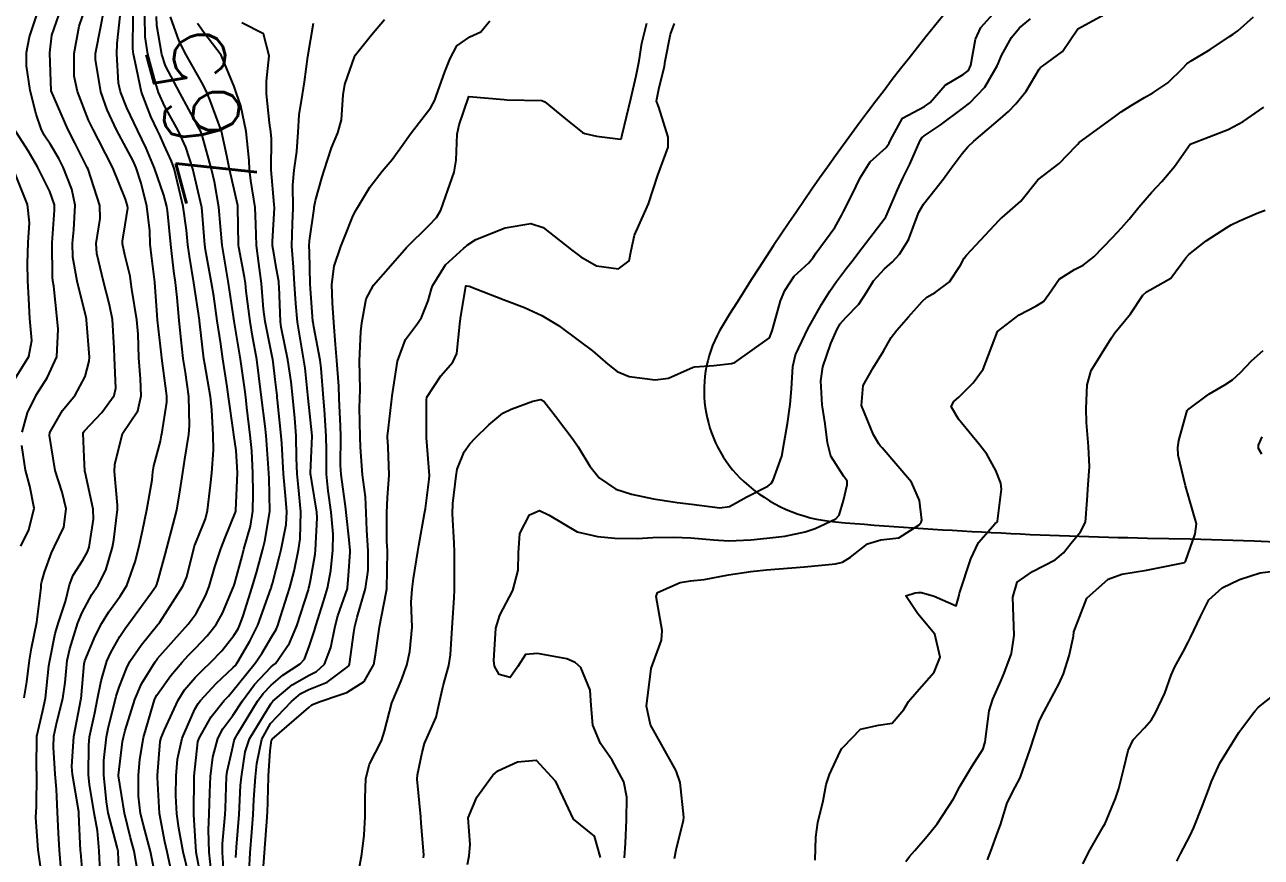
# Model space of a CAD drawing. Header units: metres. Extents: x 318500 to 325275, y 7408834 to 7428799.
# Drawn here: x 319965.3 to 320030.4, y 7411287 to 7411330.9 of the extents above; entities that cross this region are included whole.
import ezdxf
from ezdxf.enums import TextEntityAlignment as Align

# ---------------------------------------------------------------- set-up
doc = ezdxf.new("R2010")
doc.units = ezdxf.units.M
doc.header["$MEASUREMENT"] = 0
for name, color, linetype in [('Cotas', 45, 'Continuous'), ('Curvas de Nivel 1m', 11, 'Continuous'), ('Curvas de Nivel 5m', 15, 'Continuous'), ('Vias Secundárias', 230, 'Continuous')]:
    doc.layers.add(name, color=color, linetype=linetype)
doc.styles.add('Style-STANDARD', font='STANDARD.shx')

msp = doc.modelspace()

# ---------------------------------------------------------------- linework, layer by layer
at = {"layer": 'Curvas de Nivel 1m', "flags": 128}
for points, elevation in [([(319982.943, 7411286.374), (319983.081, 7411287.137), (319983.199, 7411288.134), (319983.26, 7411289.134), (319983.265, 7411290.094), (319983.292, 7411291.134), (319983.494, 7411291.889), (319984.122, 7411293.122), (319984.275, 7411293.62), (319984.66, 7411295.114), (319985.148, 7411296.267), (319985.453, 7411297.103), (319985.613, 7411297.819), (319985.73, 7411299.099), (319985.688, 7411300.424), (319985.726, 7411301.1), (319985.805, 7411301.672), (319986.033, 7411303.096), (319986.084, 7411303.416), (319986.385, 7411305.091), (319986.433, 7411305.364), (319986.636, 7411306.9), (319986.645, 7411307.088), (319986.48, 7411309.09), (319986.482, 7411311.09), (319986.511, 7411311.233), (319987.249, 7411312.357), (319987.873, 7411313.077), (319988.086, 7411313.525), (319988.246, 7411315.073), (319988.274, 7411315.364), (319988.561, 7411317.07), (319988.568, 7411317.092), (319988.59, 7411317.1), (319988.738, 7411317.068), (319990.58, 7411316.349), (319991.651, 7411315.947), (319992.568, 7411315.537), (319993.445, 7411315.001), (319994.552, 7411314.179), (319995.225, 7411313.658), (319996.038, 7411312.968), (319996.534, 7411312.576), (319997.166, 7411312.315), (319998.528, 7411312.139), (319999.225, 7411312.227), (320000.538, 7411312.797), (320000.623, 7411312.824), (320001.619, 7411312.894), (320002.541, 7411312.991), (320002.717, 7411313.052), (320004.555, 7411314.353), (320004.692, 7411314.716), (320004.723, 7411314.848), (320005.129, 7411316.297), (320005.355, 7411316.842), (320005.84, 7411317.599), (320006.612, 7411318.298), (320006.855, 7411318.588), (320007.015, 7411318.824), (320007.988, 7411320.164), (320008.343, 7411320.804), (320008.437, 7411321.01), (320008.649, 7411321.409), (320009.108, 7411322.349), (320009.315, 7411322.79), (320009.846, 7411323.619), (320010.694, 7411324.382), (320010.858, 7411324.608), (320010.917, 7411324.768), (320011.546, 7411325.928), (320012.718, 7411326.534), (320013.018, 7411326.746), (320013.798, 7411327.67), (320014.743, 7411328.229), (320015.02, 7411328.442), (320015.146, 7411328.714), (320015.394, 7411330.087), (320015.677, 7411330.707), (320016.793, 7411331.955)], 773), ([(319965.299, 7411295.375), (319965.446, 7411296.23), (319965.588, 7411297.371), (319965.693, 7411298.006), (319965.963, 7411299.366), (319966.196, 7411301.191), (319966.206, 7411301.362), (319966.23, 7411301.505), (319966.38, 7411301.996), (319966.737, 7411303.013), (319966.897, 7411303.353), (319967.384, 7411304.377), (319967.512, 7411305.344), (319967.306, 7411306.214), (319966.93, 7411307.353), (319966.632, 7411309.204), (319966.657, 7411309.357), (319967.329, 7411310.516), (319967.981, 7411311.338), (319968.52, 7411312.318), (319968.731, 7411313.125), (319968.742, 7411313.328), (319968.591, 7411315.299), (319968.586, 7411315.33), (319968.561, 7411315.428), (319968.09, 7411317.338), (319967.871, 7411318.609), (319967.841, 7411319.342), (319967.91, 7411320.051), (319967.993, 7411321.34), (319967.814, 7411322.181), (319967.349, 7411323.35), (319967.125, 7411323.804), (319966.682, 7411324.533), (319966.358, 7411325.036), (319966.191, 7411325.367), (319965.927, 7411326.147), (319965.614, 7411327.377), (319965.427, 7411328.693), (319965.428, 7411329.38), (319965.588, 7411330.207), (319965.976, 7411331.372)], 757), ([(319966.175, 7411286.378), (319966.041, 7411287.362), (319965.917, 7411289.074), (319965.93, 7411289.364), (319965.95, 7411289.628), (319965.966, 7411291.364), (319965.952, 7411291.657), (319965.977, 7411293.364), (319966.284, 7411294.715), (319966.432, 7411295.358), (319966.608, 7411297.063), (319966.647, 7411297.355), (319966.93, 7411298.763), (319967.108, 7411299.349), (319967.478, 7411300.46), (319967.696, 7411301.34), (319967.876, 7411301.84), (319968.39, 7411302.637), (319968.645, 7411303.078), (319968.723, 7411303.327), (319968.951, 7411304.795), (319968.942, 7411305.325), (319968.51, 7411307.269), (319968.497, 7411307.33), (319968.461, 7411308.062), (319968.407, 7411309.331), (319968.426, 7411309.386), (319968.482, 7411309.445), (319969.392, 7411310.425), (319970.038, 7411311.315), (319970.134, 7411311.694), (319970.066, 7411313.315), (319970.044, 7411313.809), (319969.947, 7411315.316), (319969.803, 7411316.087), (319969.478, 7411317.321), (319969.133, 7411318.796), (319969.097, 7411319.325), (319969.309, 7411320.644), (319969.292, 7411321.323), (319968.669, 7411323.234), (319968.627, 7411323.331), (319967.967, 7411324.625), (319967.604, 7411325.346), (319966.72, 7411327.36), (319966.648, 7411329.362), (319966.759, 7411330.3), (319967.136, 7411331.355)], 758), ([(319967.253, 7411286.265), (319967.158, 7411287.345), (319967.107, 7411288.254), (319967.063, 7411289.347), (319967.009, 7411290.567), (319966.943, 7411291.349), (319966.84, 7411292.773), (319966.869, 7411293.351), (319967.027, 7411294.098), (319967.334, 7411295.344), (319967.455, 7411296.19), (319967.573, 7411297.341), (319967.7, 7411297.969), (319968.132, 7411299.333), (319968.356, 7411299.885), (319968.865, 7411300.825), (319969.192, 7411301.322), (319969.599, 7411302.1), (319969.948, 7411303.315), (319970.018, 7411303.702), (319970.213, 7411305.312), (319970.217, 7411305.527), (319970.064, 7411307.314), (319970.084, 7411307.685), (319970.48, 7411309.31), (319971.286, 7411310.51), (319971.466, 7411311.296), (319971.421, 7411312.198), (319971.347, 7411313.298), (319971.305, 7411314.542), (319971.228, 7411315.3), (319970.974, 7411316.915), (319970.928, 7411317.305), (319970.881, 7411317.594), (319970.604, 7411318.729), (319970.476, 7411319.311), (319970.479, 7411319.445), (319970.625, 7411320.307), (319970.76, 7411321.187), (319970.747, 7411321.308), (319970.645, 7411321.662), (319969.968, 7411323.317), (319969.223, 7411324.786), (319968.933, 7411325.328), (319968.697, 7411325.82), (319968.11, 7411327.339), (319967.938, 7411328.136), (319967.934, 7411329.342), (319968.207, 7411330.78), (319968.394, 7411331.336)], 759), ([(319969.301, 7411286.191), (319969.261, 7411287.319), (319969.157, 7411288.364), (319968.985, 7411289.322), (319968.74, 7411290.817), (319968.698, 7411291.325), (319968.703, 7411292.886), (319968.752, 7411293.325), (319969.021, 7411294.584), (319969.168, 7411295.321), (319969.352, 7411296.272), (319969.66, 7411297.317), (319969.864, 7411297.777), (319970.34, 7411298.614), (319970.618, 7411299.034), (319970.81, 7411299.303), (319972.012, 7411300.931), (319972.253, 7411301.282), (319972.291, 7411301.361), (319972.376, 7411301.659), (319972.736, 7411302.934), (319972.82, 7411303.274), (319973.151, 7411304.537), (319973.344, 7411305.266), (319973.518, 7411306.341), (319973.653, 7411307.262), (319973.77, 7411307.951), (319973.966, 7411309.258), (319974.01, 7411309.734), (319973.975, 7411311.258), (319973.794, 7411312.532), (319973.68, 7411313.263), (319973.566, 7411314.243), (319973.463, 7411315.266), (319973.366, 7411316.48), (319973.267, 7411317.27), (319973.185, 7411317.86), (319973.033, 7411319.274), (319972.851, 7411321.063), (319972.815, 7411321.277), (319972.649, 7411321.878), (319972.172, 7411323.287), (319971.729, 7411324.342), (319971.272, 7411325.301), (319970.708, 7411326.48), (319970.371, 7411327.313), (319970.271, 7411327.77), (319970.178, 7411329.316), (319970.204, 7411329.867), (319970.357, 7411331.314)], 761), ([(319970.341, 7411285.307), (319970.258, 7411287.24), (319970.249, 7411287.309), (319970.237, 7411287.356), (319970.192, 7411287.519), (319969.734, 7411289.315), (319969.631, 7411289.903), (319969.5, 7411291.317), (319969.498, 7411292.071), (319969.63, 7411293.316), (319969.736, 7411293.855), (319970.104, 7411295.312), (319970.145, 7411295.459), (319970.299, 7411295.941), (319970.685, 7411296.933), (319970.873, 7411297.302), (319971.466, 7411298.16), (319972.349, 7411299.24), (319972.366, 7411299.263), (319972.382, 7411299.28), (319972.44, 7411299.368), (319973.661, 7411301.261), (319973.873, 7411301.762), (319974.23, 7411303.253), (319974.271, 7411303.383), (319974.407, 7411303.725), (319974.85, 7411304.819), (319974.962, 7411305.245), (319975.107, 7411306.58), (319975.183, 7411307.243), (319975.275, 7411308.435), (319975.248, 7411309.242), (319975.182, 7411310.56), (319975.107, 7411311.244), (319974.817, 7411312.958), (319974.772, 7411313.248), (319974.558, 7411315.096), (319974.54, 7411315.25), (319974.537, 7411315.274), (319974.237, 7411317.255), (319974.003, 7411318.658), (319973.923, 7411319.26), (319973.851, 7411320.033), (319973.674, 7411321.264), (319973.382, 7411322.546), (319973.194, 7411323.272), (319973.062, 7411323.662), (319972.682, 7411324.511), (319972.44, 7411325.036), (319972.326, 7411325.285), (319971.968, 7411326.024), (319971.482, 7411327.299), (319971.146, 7411328.902), (319971.062, 7411329.305), (319971.03, 7411329.583), (319971.048, 7411331.306)], 762), ([(319971.284, 7411286.183), (319971.095, 7411287.296), (319970.908, 7411288.01), (319970.588, 7411289.304), (319970.272, 7411291.277), (319970.272, 7411291.31), (319970.487, 7411293.087), (319970.526, 7411293.306), (319970.621, 7411293.652), (319971.137, 7411295.297), (319971.481, 7411296.113), (319972.199, 7411297.282), (319972.249, 7411297.353), (319972.322, 7411297.445), (319973.182, 7411298.422), (319973.946, 7411299.256), (319974.356, 7411299.816), (319974.86, 7411300.75), (319975.051, 7411301.243), (319975.341, 7411302.286), (319975.661, 7411303.237), (319975.871, 7411303.772), (319976.429, 7411305.157), (319976.445, 7411305.214), (319976.45, 7411305.23), (319976.45, 7411305.249), (319976.539, 7411307.229), (319976.468, 7411308.415), (319976.352, 7411309.231), (319976.332, 7411309.382), (319976.069, 7411311.234), (319975.99, 7411311.761), (319975.769, 7411313.238), (319975.637, 7411314.146), (319975.466, 7411315.241), (319975.283, 7411316.54), (319975.174, 7411317.244), (319974.86, 7411318.995), (319974.825, 7411319.248), (319974.65, 7411321.239), (319974.641, 7411321.294), (319974.18, 7411323.257), (319973.819, 7411324.401), (319973.411, 7411325.269), (319972.709, 7411326.535), (319972.371, 7411327.285), (319972.214, 7411327.802), (319971.821, 7411329.294), (319971.682, 7411330.219), (319971.658, 7411331.297)], 763), ([(319972.174, 7411286.224), (319971.947, 7411287.284), (319971.585, 7411288.671), (319971.436, 7411289.292), (319971.321, 7411290.196), (319971.329, 7411291.294), (319971.397, 7411292.149), (319971.589, 7411293.29), (319972.112, 7411295.106), (319972.166, 7411295.282), (319972.205, 7411295.368), (319972.294, 7411295.518), (319973.028, 7411296.551), (319973.624, 7411297.26), (319973.958, 7411297.623), (319974.331, 7411298), (319974.942, 7411298.643), (319975.405, 7411299.239), (319975.743, 7411299.849), (319976.33, 7411301.23), (319976.34, 7411301.261), (319976.372, 7411301.363), (319976.775, 7411302.843), (319976.876, 7411303.223), (319977.213, 7411304.423), (319977.341, 7411305.216), (319977.365, 7411306.142), (319977.349, 7411307.217), (319977.284, 7411308.402), (319977.203, 7411309.219), (319977.036, 7411310.688), (319976.97, 7411311.223), (319976.919, 7411311.629), (319976.7, 7411313.227), (319976.544, 7411314.18), (319976.357, 7411315.232), (319976.319, 7411315.477), (319976.068, 7411317.235), (319975.961, 7411317.871), (319975.734, 7411319.239), (319975.638, 7411320.226), (319975.555, 7411321.241), (319975.334, 7411322.569), (319975.172, 7411323.245), (319974.687, 7411324.96), (319974.618, 7411325.18), (319974.583, 7411325.252), (319974.449, 7411325.499), (319973.493, 7411327.268), (319972.741, 7411328.688), (319972.546, 7411329.283), (319972.294, 7411330.815), (319972.271, 7411331.287)], 764), ([(319999.555, 7411286.916), (319999.654, 7411287.457), (320000.02, 7411288.912), (320000.038, 7411289.096), (319999.845, 7411290.914), (319999.63, 7411291.535), (319998.857, 7411292.924), (319998.285, 7411293.958), (319998.068, 7411294.933), (319998.32, 7411296.93), (319998.856, 7411298.411), (319998.901, 7411298.924), (319998.583, 7411300.722), (319998.652, 7411300.927), (319999.848, 7411301.453), (320000.386, 7411301.538), (320001.102, 7411301.615), (320002.39, 7411301.866), (320003.57, 7411302.04), (320004.393, 7411302.126), (320005.055, 7411302.182), (320006.395, 7411302.282), (320008.025, 7411302.434), (320008.397, 7411302.53), (320008.818, 7411302.794), (320009.702, 7411303.489), (320010.414, 7411303.715), (320011.362, 7411303.814), (320012.426, 7411304.499), (320012.538, 7411304.639), (320012.572, 7411304.748), (320012.445, 7411305.781), (320012.024, 7411306.754), (320010.478, 7411308.551), (320010.376, 7411308.668), (320010.3, 7411308.773), (320010.026, 7411309.238), (320009.401, 7411310.787), (320009.475, 7411311.836), (320010.003, 7411312.778), (320010.549, 7411313.65), (320010.96, 7411314.361), (320011.249, 7411314.763), (320011.869, 7411315.459), (320012.583, 7411316.266), (320012.837, 7411316.495), (320013.275, 7411316.74), (320014.03, 7411317.297), (320014.612, 7411318.175), (320014.792, 7411318.542), (320014.916, 7411318.716), (320016.639, 7411320.554), (320016.711, 7411320.617), (320016.807, 7411320.688), (320017.777, 7411321.555), (320018.67, 7411322.67), (320019.799, 7411323.538), (320020.697, 7411324.465), (320020.776, 7411324.562), (320020.859, 7411324.638), (320022.714, 7411325.993), (320023.069, 7411326.254), (320023.599, 7411326.601), (320024.303, 7411327.018), (320024.73, 7411327.262), (320025.519, 7411327.798), (320026.305, 7411328.567), (320026.529, 7411328.788), (320026.756, 7411328.946), (320027.758, 7411329.552), (320028.776, 7411330.236), (320028.956, 7411330.35), (320029.214, 7411330.526), (320030.042, 7411331.263)], 776), ([(319974.16, 7411285.25), (319973.671, 7411287.258), (319973.444, 7411288.503), (319973.334, 7411289.263), (319973.281, 7411290.207), (319973.308, 7411291.264), (319973.372, 7411292.144), (319973.625, 7411293.26), (319974.285, 7411294.782), (319974.459, 7411295.078), (319974.581, 7411295.247), (319975.408, 7411296.134), (319976.316, 7411296.971), (319976.441, 7411297.105), (319976.527, 7411297.227), (319977.19, 7411298.365), (319977.599, 7411299.211), (319978.297, 7411301.129), (319978.32, 7411301.201), (319978.331, 7411301.241), (319978.373, 7411301.398), (319978.747, 7411302.843), (319978.832, 7411303.194), (319979.101, 7411304.509), (319979.141, 7411305.189), (319979.085, 7411305.839), (319978.955, 7411307.192), (319978.869, 7411308.799), (319978.843, 7411309.195), (319978.647, 7411311.059), (319978.633, 7411311.198), (319978.62, 7411311.307), (319978.52, 7411312.162), (319978.412, 7411313.085), (319978.394, 7411313.202), (319978.365, 7411313.37), (319977.995, 7411315.208), (319977.91, 7411315.87), (319977.806, 7411317.212), (319977.662, 7411318.275), (319977.532, 7411319.216), (319977.497, 7411320.347), (319977.459, 7411321.218), (319977.235, 7411322.648), (319977.164, 7411323.223), (319977.148, 7411323.696), (319976.998, 7411325.225), (319976.71, 7411326.581), (319976.492, 7411327.232), (319976.367, 7411327.592), (319975.677, 7411329.241), (319974.762, 7411330.438), (319974.43, 7411330.919)], 766), ([(319974.746, 7411285.244), (319974.387, 7411287.048), (319974.36, 7411287.248), (319974.232, 7411289.228), (319974.233, 7411289.25), (319974.258, 7411291.231), (319974.259, 7411291.25), (319974.456, 7411293.059), (319974.513, 7411293.248), (319975.15, 7411294.373), (319975.828, 7411295.235), (319976.057, 7411295.468), (319976.298, 7411295.75), (319976.951, 7411296.58), (319977.463, 7411297.213), (319977.815, 7411297.721), (319978.341, 7411298.61), (319978.564, 7411298.979), (319978.657, 7411299.195), (319978.804, 7411299.643), (319979.295, 7411301.186), (319979.516, 7411302.05), (319979.749, 7411303.18), (319979.832, 7411303.755), (319979.873, 7411305.178), (319979.745, 7411306.482), (319979.671, 7411307.182), (319979.641, 7411308.004), (319979.624, 7411309.183), (319979.559, 7411310.12), (319979.444, 7411311.186), (319979.355, 7411312.024), (319979.187, 7411313.19), (319978.841, 7411314.91), (319978.805, 7411315.196), (319978.728, 7411317.058), (319978.721, 7411317.198), (319978.711, 7411317.318), (319978.598, 7411317.977), (319978.414, 7411319.009), (319978.387, 7411319.203), (319978.385, 7411319.432), (319978.479, 7411321.202), (319978.471, 7411321.374), (319978.315, 7411323.205), (319978.321, 7411324.84), (319978.295, 7411325.206), (319978.227, 7411325.677), (319978.066, 7411327.21), (319978.062, 7411327.878), (319978.206, 7411329.208), (319977.914, 7411330.365), (319976.767, 7411330.947)], 767), ([(319975.149, 7411286.267), (319975.052, 7411287.241), (319975.017, 7411288.427), (319975.039, 7411289.242), (319975.08, 7411290.389), (319975.119, 7411291.241), (319975.243, 7411292.253), (319975.5, 7411293.238), (319975.765, 7411293.745), (319976.282, 7411294.445), (319976.807, 7411295.222), (319977.436, 7411296.08), (319978.317, 7411297.019), (319978.418, 7411297.099), (319978.531, 7411297.197), (319979.267, 7411298.255), (319979.654, 7411299.18), (319980.267, 7411301.07), (319980.301, 7411301.171), (319980.314, 7411301.228), (319980.376, 7411301.558), (319980.622, 7411302.943), (319980.645, 7411303.168), (319980.732, 7411304.86), (319980.712, 7411305.167), (319980.446, 7411306.784), (319980.394, 7411307.116), (319980.385, 7411307.171), (319980.387, 7411307.235), (319980.462, 7411309.17), (319980.46, 7411309.191), (319980.259, 7411311.174), (319980.098, 7411312.749), (319980.037, 7411313.177), (319979.918, 7411313.8), (319979.693, 7411315.183), (319979.6, 7411316.159), (319979.543, 7411317.186), (319979.485, 7411318.073), (319979.403, 7411319.188), (319979.435, 7411320.381), (319979.47, 7411321.188), (319979.455, 7411322.391), (319979.515, 7411323.187), (319979.667, 7411324.172), (319979.738, 7411325.184), (319979.781, 7411326.107), (319979.955, 7411327.181), (319980.067, 7411327.843), (319980.232, 7411329.178), (319980.545, 7411330.942)], 768), ([(319975.858, 7411285.54), (319975.747, 7411287.234), (319975.747, 7411287.682), (319975.882, 7411289.233), (319975.898, 7411289.55), (319975.953, 7411291.233), (319975.985, 7411291.491), (319976.261, 7411292.646), (319976.361, 7411293.137), (319976.397, 7411293.228), (319976.549, 7411293.502), (319977.597, 7411295.21), (319977.887, 7411295.615), (319978.303, 7411296.054), (319978.932, 7411296.569), (319979.844, 7411297.177), (319980.072, 7411297.426), (319980.334, 7411298.129), (319980.591, 7411298.923), (319980.663, 7411299.167), (319981.069, 7411300.457), (319981.279, 7411301.161), (319981.454, 7411302.089), (319981.555, 7411303.158), (319981.567, 7411304.004), (319981.475, 7411305.16), (319981.309, 7411306.294), (319981.217, 7411307.162), (319981.214, 7411308.418), (319981.201, 7411309.163), (319981.114, 7411310.551), (319981.065, 7411311.164), (319980.934, 7411312.758), (319980.882, 7411313.166), (319980.556, 7411314.929), (319980.513, 7411315.171), (319980.506, 7411315.226), (319980.368, 7411317.173), (319980.325, 7411318.892), (319980.318, 7411319.174), (319980.33, 7411319.459), (319980.569, 7411321.171), (319980.578, 7411321.234), (319980.646, 7411321.584), (319980.999, 7411322.833), (319981.096, 7411323.166), (319981.481, 7411324.363), (319981.822, 7411325.159), (319982.013, 7411325.844), (319982.102, 7411327.156), (319982.184, 7411327.7), (319982.693, 7411329.151), (319982.708, 7411329.194), (319982.752, 7411329.271), (319983.587, 7411330.319), (319984.271, 7411331.128)], 769), ([(319977.159, 7411286.231), (319977.204, 7411287.215), (319977.296, 7411288.309), (319977.369, 7411289.213), (319977.405, 7411290.03), (319977.479, 7411291.211), (319977.546, 7411291.915), (319977.818, 7411293.207), (319978.278, 7411294.031), (319979.379, 7411295.184), (319979.873, 7411295.6), (319980.3, 7411295.82), (319981.252, 7411296.214), (319982.318, 7411296.989), (319982.401, 7411297.067), (319982.441, 7411297.148), (319982.669, 7411298.822), (319982.716, 7411299.145), (319982.842, 7411299.63), (319983.277, 7411301.136), (319983.416, 7411302.103), (319983.41, 7411303.135), (319983.338, 7411304.214), (319983.313, 7411305.137), (319983.276, 7411305.975), (319983.119, 7411307.14), (319983.018, 7411308.596), (319983.002, 7411309.142), (319982.968, 7411310.678), (319982.983, 7411311.143), (319983, 7411311.628), (319982.963, 7411313.143), (319983.032, 7411314.664), (319983.078, 7411315.142), (319983.308, 7411316.41), (319983.706, 7411317.133), (319984.6, 7411318.154), (319985.432, 7411319.108), (319986.632, 7411320.282), (319987.022, 7411320.701), (319987.237, 7411321.084), (319987.61, 7411322.126), (319987.941, 7411323.077), (319988.05, 7411323.706), (319988.108, 7411325.076), (319988.209, 7411325.571), (319988.72, 7411327.07), (319990.583, 7411326.906), (319990.719, 7411326.899), (319992.561, 7411326.855), (319992.718, 7411326.796), (319993.809, 7411325.899), (319994.702, 7411325.174), (319994.829, 7411325.116), (319995.441, 7411324.979), (319996.698, 7411324.817), (319996.761, 7411324.897), (319996.774, 7411324.959), (319996.785, 7411325.043), (319997.239, 7411326.952), (319997.534, 7411328.152), (319997.687, 7411328.946), (319997.821, 7411329.887), (319998.088, 7411330.94)], 771), ([(319977.83, 7411285.54), (319977.951, 7411287.204), (319978.099, 7411289.092), (319978.107, 7411289.202), (319978.112, 7411289.301), (319978.173, 7411291.201), (319978.177, 7411291.265), (319978.261, 7411292.579), (319978.32, 7411293.149), (319978.354, 7411293.199), (319980.287, 7411294.869), (319980.453, 7411295.004), (319980.838, 7411295.165), (319981.919, 7411295.531), (319982.298, 7411295.668), (319983.202, 7411296.241), (319983.707, 7411297.129), (319983.805, 7411297.651), (319984.021, 7411299.125), (319984.368, 7411300.929), (319984.393, 7411301.12), (319984.428, 7411303.091), (319984.431, 7411303.12), (319984.408, 7411303.642), (319984.392, 7411305.121), (319984.438, 7411305.938), (319984.527, 7411307.119), (319984.472, 7411308.609), (319984.44, 7411309.121), (319984.439, 7411309.162), (319984.487, 7411309.608), (319984.646, 7411310.98), (319984.668, 7411311.118), (319984.688, 7411311.294), (319984.961, 7411313.114), (319985.39, 7411314.265), (319986.01, 7411315.098), (319986.231, 7411315.429), (319986.578, 7411316.307), (319986.751, 7411316.925), (319986.808, 7411317.088), (319987.49, 7411318.198), (319988.454, 7411319.072), (319988.539, 7411319.153), (319988.622, 7411319.242), (319989.087, 7411319.526), (319990.631, 7411320.151), (319991.985, 7411320.371), (319992.632, 7411320.174), (319994.128, 7411318.995), (319994.614, 7411318.615), (319995.443, 7411318.142), (319996.605, 7411317.988), (319997.156, 7411318.408), (319997.261, 7411318.95), (319997.446, 7411319.766), (319997.975, 7411320.94), (319998.173, 7411321.411), (319998.67, 7411322.93), (319999.209, 7411324.408), (319999.216, 7411324.925), (319998.716, 7411326.507), (319998.605, 7411326.818), (319998.608, 7411326.932), (319998.631, 7411327.021), (319998.728, 7411327.462), (319999.013, 7411328.66), (319999.063, 7411328.927), (319999.333, 7411330.363), (319999.539, 7411330.922)], 772), ([(319986.329, 7411286.947), (319986.342, 7411287.088), (319986.207, 7411288.796), (319986.186, 7411289.066), (319986.183, 7411289.09), (319986.185, 7411289.116), (319986, 7411291.094), (319986.013, 7411291.324), (319986.261, 7411292.498), (319986.387, 7411292.97), (319986.443, 7411293.088), (319987.006, 7411294.36), (319987.156, 7411295.081), (319987.37, 7411296.014), (319987.669, 7411297.077), (319987.754, 7411297.65), (319987.839, 7411299.075), (319987.939, 7411300.647), (319987.954, 7411301.074), (319987.965, 7411301.486), (319987.964, 7411303.074), (319987.946, 7411303.536), (319987.861, 7411305.076), (319987.883, 7411305.628), (319988.043, 7411307.074), (319988.104, 7411307.425), (319988.469, 7411308.347), (319988.773, 7411308.769), (319989.052, 7411309.061), (319989.766, 7411309.775), (319990.5, 7411310.375), (319990.941, 7411310.596), (319992.083, 7411311.016), (319992.511, 7411311.102), (319992.66, 7411311.008), (319993.273, 7411310.227), (319994.217, 7411308.993), (319994.476, 7411308.608), (319995.083, 7411307.597), (319995.573, 7411306.973), (319996.451, 7411306.368), (319997.275, 7411306.12), (319998.444, 7411305.868), (319999.679, 7411305.68), (320000.44, 7411305.59), (320001.93, 7411305.395), (320002.439, 7411305.471), (320003.347, 7411305.966), (320004.455, 7411306.538), (320004.631, 7411306.675), (320004.75, 7411306.847), (320005.194, 7411308.122), (320005.33, 7411308.842), (320005.502, 7411309.833), (320005.632, 7411310.839), (320005.699, 7411311.662), (320005.784, 7411312.838), (320005.923, 7411313.46), (320006.56, 7411314.83), (320007.286, 7411316.113), (320007.73, 7411316.813), (320008.079, 7411317.327), (320008.608, 7411318.028), (320008.949, 7411318.461), (320009.197, 7411318.791), (320010.639, 7411320.683), (320010.675, 7411320.735), (320010.693, 7411320.769), (320011.281, 7411322.144), (320011.57, 7411322.761), (320011.935, 7411323.503), (320012.479, 7411324.752), (320012.568, 7411324.884), (320012.702, 7411324.989), (320013.537, 7411325.566), (320014.717, 7411326.432), (320015.073, 7411326.715), (320015.882, 7411327.553), (320016.544, 7411328.693), (320016.602, 7411328.843), (320016.758, 7411329.23), (320017.285, 7411330.173), (320017.709, 7411330.681), (320018.301, 7411331.159)], 774), ([(320006.959, 7411286.818), (320006.989, 7411288.038), (320007.1, 7411288.817), (320007.374, 7411289.955), (320007.54, 7411290.811), (320007.715, 7411291.341), (320008.266, 7411292.554), (320008.36, 7411292.708), (320008.437, 7411292.798), (320009.346, 7411293.723), (320010.288, 7411293.943), (320011.015, 7411294.037), (320011.627, 7411294.757), (320011.875, 7411295.183), (320012.309, 7411295.697), (320013.219, 7411296.737), (320013.544, 7411297.52), (320013.251, 7411298.736), (320012.366, 7411299.813), (320011.735, 7411300.756), (320012.215, 7411300.919), (320012.382, 7411300.929), (320012.559, 7411300.924), (320013.221, 7411300.737), (320014.372, 7411300.22), (320014.511, 7411300.718), (320014.557, 7411300.893), (320015.145, 7411302.709), (320015.548, 7411303.568), (320016.428, 7411304.566), (320016.499, 7411304.619), (320016.552, 7411304.689), (320016.768, 7411306.374), (320016.725, 7411306.687), (320016.467, 7411307.357), (320015.991, 7411308.213), (320015.627, 7411308.703), (320014.5, 7411310.058), (320014.115, 7411310.726), (320014.25, 7411310.988), (320014.518, 7411311.227), (320015.265, 7411311.973), (320015.798, 7411312.701), (320016.56, 7411314.69), (320017.687, 7411315.566), (320018.58, 7411316.024), (320018.974, 7411316.274), (320019.249, 7411316.66), (320019.804, 7411317.45), (320020.61, 7411317.948), (320021.07, 7411318.177), (320021.63, 7411318.625), (320022.631, 7411319.66), (320023.092, 7411320.149), (320023.484, 7411320.602), (320024.002, 7411321.244), (320024.661, 7411322.003), (320024.948, 7411322.303), (320025.209, 7411322.582), (320025.873, 7411323.381), (320026.7, 7411324.56), (320028.708, 7411325.333), (320029.487, 7411325.748), (320030.571, 7411326.511)], 777), ([(319965.193, 7411309.379), (319965.478, 7411310.392), (319965.946, 7411311.368), (319966.519, 7411312.248), (319967.029, 7411313.353), (319967.09, 7411314.814), (319967.033, 7411315.353), (319966.867, 7411317.075), (319966.82, 7411317.357), (319966.791, 7411317.556), (319966.785, 7411319.357), (319966.908, 7411321.084), (319966.892, 7411321.356), (319966.651, 7411322.061), (319966.008, 7411323.37), (319965.51, 7411324.209), (319964.764, 7411325.389)], 756), ([(320011.729, 7411286.755), (320011.921, 7411287.026), (320012.199, 7411287.335), (320012.853, 7411288.097), (320013.384, 7411288.733), (320014.233, 7411290.066), (320014.572, 7411290.715), (320015.202, 7411291.76), (320015.799, 7411292.697), (320015.911, 7411293.06), (320016.123, 7411294.693), (320016.306, 7411295.309), (320016.735, 7411296.266), (320016.908, 7411296.684), (320017.294, 7411297.722), (320017.429, 7411298.679), (320017.398, 7411299.646), (320017.37, 7411300.68), (320017.586, 7411301.48), (320018.394, 7411302.03), (320019.593, 7411302.652), (320020.026, 7411303.025), (320020.413, 7411303.507), (320020.92, 7411304.135), (320021.181, 7411304.629), (320021.282, 7411305.793), (320021.323, 7411306.627), (320021.394, 7411307.551), (320021.351, 7411308.627), (320021.243, 7411309.884), (320021.229, 7411310.629), (320021.279, 7411311.879), (320021.494, 7411312.626), (320022.557, 7411314.356), (320022.658, 7411314.51), (320022.731, 7411314.608), (320023.561, 7411315.614), (320024.2, 7411316.594), (320024.403, 7411316.782), (320024.594, 7411316.878), (320025.685, 7411317.492), (320026.465, 7411318.562), (320026.622, 7411318.743), (320027.55, 7411319.467), (320028.636, 7411320.169), (320028.865, 7411320.3), (320029.293, 7411320.523), (320030.231, 7411320.929), (320030.649, 7411321.077)], 778), ([(320016.034, 7411286.851), (320016.199, 7411287.305), (320016.578, 7411288.323), (320016.707, 7411288.685), (320017.071, 7411289.842), (320017.487, 7411290.678), (320017.754, 7411291.169), (320018.27, 7411292.67), (320018.774, 7411294.181), (320019.008, 7411294.659), (320019.807, 7411296.14), (320020.031, 7411296.644), (320020.334, 7411297.596), (320020.548, 7411298.637), (320020.582, 7411298.865), (320021.267, 7411300.627), (320022.39, 7411301.638), (320023.103, 7411301.893), (320024.395, 7411302.11), (320026.328, 7411302.49), (320026.4, 7411302.513), (320026.456, 7411302.559), (320026.96, 7411304.014), (320027.028, 7411304.551), (320026.46, 7411306.56), (320026.072, 7411308.162), (320026.05, 7411308.566), (320026.108, 7411308.944), (320026.508, 7411310.395), (320026.546, 7411310.523), (320026.579, 7411310.559), (320027.69, 7411311.375), (320028.53, 7411311.871), (320028.925, 7411312.136), (320029.35, 7411312.522), (320029.923, 7411313.14), (320030.552, 7411313.69)], 779), ([(319965.119, 7411303.379), (319965.552, 7411304.233), (319965.828, 7411305.369), (319965.603, 7411306.534), (319965.369, 7411307.376), (319965.174, 7411308.675)], 756), ([(320025.993, 7411286.764), (320026.199, 7411287.157), (320026.68, 7411288.086), (320026.888, 7411288.55), (320027.333, 7411289.646), (320027.661, 7411290.539), (320027.819, 7411290.964), (320028.261, 7411291.929), (320028.488, 7411292.307), (320028.629, 7411292.526), (320029.255, 7411293.551), (320029.981, 7411294.513), (320030.126, 7411294.688), (320030.304, 7411294.884), (320032.32, 7411296.48)], 781)]:
    msp.add_lwpolyline(points, dxfattribs=dict(at, elevation=elevation))
at = {"layer": 'Curvas de Nivel 5m', "flags": 128}
for points, elevation in [([(319968.453, 7411285.327), (319968.283, 7411287.234), (319968.278, 7411287.329), (319968.205, 7411288.821), (319968.18, 7411289.3), (319968.178, 7411289.33), (319968.175, 7411289.366), (319967.848, 7411291.336), (319967.813, 7411291.77), (319967.913, 7411293.335), (319968.29, 7411295.283), (319968.298, 7411295.322), (319968.469, 7411297.178), (319968.503, 7411297.328), (319969.034, 7411298.628), (319969.389, 7411299.32), (319969.759, 7411299.913), (319970.364, 7411300.732), (319970.703, 7411301.305), (319971.142, 7411302.545), (319971.334, 7411303.296), (319971.529, 7411304.177), (319971.765, 7411305.29), (319972.036, 7411306.876), (319972.079, 7411307.286), (319972.135, 7411307.605), (319972.474, 7411308.91), (319972.54, 7411309.218), (319972.55, 7411309.279), (319972.816, 7411310.965), (319972.821, 7411311.275), (319972.789, 7411311.552), (319972.553, 7411313.28), (319972.533, 7411313.454), (319972.332, 7411315.283), (319972.308, 7411315.54), (319972.178, 7411317.286), (319972.007, 7411318.692), (319971.946, 7411319.29), (319971.921, 7411319.99), (319971.76, 7411321.293), (319971.458, 7411322.498), (319971.195, 7411323.302), (319971.04, 7411323.671), (319970.68, 7411324.356), (319970.163, 7411325.315), (319969.667, 7411326.359), (319969.338, 7411327.324), (319969.052, 7411329.02), (319969.065, 7411329.327), (319969.334, 7411330.755), (319969.452, 7411331.323)], 760), ([(319973.006, 7411286.439), (319972.825, 7411287.27), (319972.71, 7411287.787), (319972.433, 7411289.277), (319972.327, 7411291.19), (319972.332, 7411291.279), (319972.47, 7411293.074), (319972.519, 7411293.276), (319972.689, 7411293.689), (319973.411, 7411295.263), (319973.754, 7411295.802), (319974.308, 7411296.449), (319974.703, 7411296.857), (319975.111, 7411297.242), (319975.713, 7411297.852), (319976.341, 7411298.656), (319976.563, 7411299.011), (319976.666, 7411299.225), (319976.841, 7411299.709), (319977.315, 7411301.216), (319977.553, 7411302.042), (319977.866, 7411303.208), (319977.983, 7411303.629), (319978.236, 7411305.203), (319978.198, 7411306.954), (319978.181, 7411307.204), (319978.171, 7411307.487), (319978.041, 7411309.207), (319977.99, 7411309.705), (319977.805, 7411311.211), (319977.664, 7411312.355), (319977.546, 7411313.215), (319977.333, 7411314.433), (319977.2, 7411315.22), (319976.996, 7411316.811), (319976.955, 7411317.225), (319976.911, 7411317.543), (319976.609, 7411319.135), (319976.593, 7411319.23), (319976.59, 7411319.25), (319976.562, 7411321.231), (319976.552, 7411321.32), (319976.113, 7411323.236), (319975.969, 7411323.945), (319975.686, 7411325.24), (319975.101, 7411326.86), (319974.936, 7411327.248), (319974.726, 7411327.679), (319973.835, 7411329.264), (319973.473, 7411329.985), (319973.014, 7411331.276)], 765), ([(319996.918, 7411286.949), (319996.966, 7411287.717), (319997.019, 7411288.948), (319997.029, 7411290.147), (319996.88, 7411290.95), (319996.257, 7411292.099), (319995.645, 7411292.969), (319995.242, 7411293.934), (319995.163, 7411294.977), (319995.104, 7411295.78), (319994.62, 7411296.986), (319994.324, 7411297.249), (319993.881, 7411297.44), (319992.331, 7411297.719), (319991.693, 7411297.656), (319991.302, 7411297.025), (319990.891, 7411296.452), (319990.313, 7411296.601), (319990.075, 7411297.044), (319990.03, 7411297.339), (319990.135, 7411299.043), (319990.357, 7411299.741), (319991.029, 7411301.03), (319991.307, 7411302.105), (319991.333, 7411303.026), (319991.408, 7411304.032), (319991.905, 7411305.018), (319992.434, 7411305.245), (319992.952, 7411305.005), (319994.417, 7411304.127), (319995.5, 7411303.887), (319996.413, 7411303.798), (319997.576, 7411303.779), (319998.413, 7411303.825), (319999.491, 7411303.842), (320000.413, 7411303.805), (320001.599, 7411303.706), (320002.412, 7411303.661), (320003.562, 7411303.714), (320004.414, 7411303.797), (320005.356, 7411303.901), (320006.419, 7411304.123), (320006.95, 7411304.295), (320008.037, 7411304.806), (320008.225, 7411305.011), (320008.445, 7411305.771), (320008.646, 7411306.609), (320008.634, 7411306.797), (320008.573, 7411306.91), (320008.463, 7411307.051), (320007.778, 7411308.115), (320007.607, 7411308.813), (320007.486, 7411309.824), (320007.33, 7411310.818), (320007.258, 7411312.09), (320007.365, 7411312.818), (320007.785, 7411314.045), (320008.121, 7411314.807), (320008.278, 7411315.09), (320008.569, 7411315.423), (320009.249, 7411316.121), (320009.668, 7411316.784), (320010.029, 7411317.348), (320010.608, 7411317.979), (320011.022, 7411318.358), (320011.394, 7411318.762), (320011.867, 7411319.518), (320012.331, 7411320.753), (320012.414, 7411320.982), (320012.65, 7411321.388), (320013.257, 7411322.145), (320013.711, 7411322.734), (320014.111, 7411323.296), (320014.69, 7411324.059), (320015.001, 7411324.41), (320015.313, 7411324.711), (320016.712, 7411325.905), (320017.13, 7411326.271), (320017.526, 7411326.682), (320018.06, 7411327.347), (320018.748, 7411328.51), (320018.815, 7411328.603), (320018.927, 7411328.667), (320019.976, 7411329.437), (320020.78, 7411330.64), (320022.791, 7411331.717)], 775), ([(319976.453, 7411286.959), (319976.459, 7411287.226), (319976.485, 7411287.518), (319976.628, 7411289.224), (319976.699, 7411290.757), (319976.742, 7411291.222), (319976.942, 7411292.538), (319977.17, 7411293.217), (319978.289, 7411295.068), (319978.401, 7411295.198), (319979.422, 7411296.064), (319980.311, 7411296.579), (319980.704, 7411296.776), (319981.113, 7411297.162), (319981.455, 7411298.036), (319981.674, 7411299.157), (319981.815, 7411299.696), (319982.329, 7411301.15), (319982.334, 7411301.187), (319982.38, 7411301.814), (319982.466, 7411303.082), (319982.466, 7411303.149), (319982.408, 7411303.714), (319982.267, 7411305.152), (319982.241, 7411305.343), (319981.99, 7411307.155), (319981.967, 7411307.645), (319981.97, 7411309.155), (319981.955, 7411309.688), (319981.898, 7411311.156), (319981.869, 7411311.804), (319981.767, 7411313.158), (319981.694, 7411314.007), (319981.61, 7411315.16), (319981.539, 7411316.197), (319981.509, 7411317.161), (319981.633, 7411318.126), (319981.979, 7411319.156), (319982.159, 7411319.612), (319982.635, 7411320.798), (319982.755, 7411321.032), (319982.827, 7411321.147), (319983.509, 7411322.286), (319984.155, 7411323.128), (319984.68, 7411323.758), (319985.254, 7411324.549), (319985.652, 7411325.106), (319986.714, 7411326.483), (319986.923, 7411326.883), (319986.994, 7411327.087), (319987.447, 7411328.375), (319987.728, 7411329.08), (319988.093, 7411329.744), (319988.767, 7411330.221), (319989.347, 7411330.485), (319989.824, 7411331.054)], 770), ([(319964.513, 7411311.704), (319965.549, 7411313.375), (319965.706, 7411314.209), (319965.605, 7411315.374), (319965.547, 7411316.404), (319965.502, 7411317.376), (319965.487, 7411318.265), (319965.518, 7411319.376), (319965.587, 7411320.414), (319965.48, 7411321.377), (319964.67, 7411323.39)], 755), ([(320030.477, 7411308.218), (320030.305, 7411308.512), (320030.305, 7411308.69), (320030.489, 7411309.134)], 780), ([(320021.054, 7411286.627), (320021.432, 7411287.391), (320022.141, 7411288.611), (320022.222, 7411288.765), (320022.77, 7411290.069), (320022.951, 7411290.603), (320023.204, 7411291.652), (320023.429, 7411292.598), (320023.704, 7411293.171), (320024.288, 7411293.802), (320024.661, 7411294.218), (320024.881, 7411294.581), (320025.359, 7411295.623), (320025.7, 7411296.569), (320025.885, 7411297.008), (320026.339, 7411297.809), (320026.587, 7411298.316), (320026.713, 7411298.555), (320027.244, 7411299.67), (320027.676, 7411300.541), (320028.386, 7411301.178), (320029.296, 7411301.616), (320030.394, 7411301.959), (320032.095, 7411302.182)], 780), ([(319988.65, 7411286.596), (319988.742, 7411287.062), (319988.79, 7411287.655), (319988.677, 7411289.063), (319989.134, 7411290.149), (319989.789, 7411291.047), (319989.98, 7411291.308), (319990.247, 7411291.535), (319991.277, 7411292.002), (319992.256, 7411292.1), (319993.269, 7411291), (319994.21, 7411288.99), (319995.321, 7411288.093), (319995.633, 7411286.968)], 775)]:
    msp.add_lwpolyline(points, dxfattribs=dict(at, elevation=elevation))
at = {"layer": 'Vias Secundárias'}
msp.add_lwpolyline([(320140.117, 7411570.391, 0.058803), (320129.118, 7411561.846, 0.178892), (320120.116, 7411542.665), (320116.491, 7411500), (320114.891, 7411463.57, -0.032576), (320111.369, 7411431.394, -0.074806), (320103.431, 7411407.717, -0.090783), (320088.548, 7411388.297, -0.050886), (320068.84, 7411373.801, 0.021463), (320053.096, 7411363.59, -0.000568), (320032.111, 7411348.697, 0.062466), (320015.531, 7411333.533, 0.038764), (320002.068, 7411314.98, 0.35796), (320003.201, 7411306.773, 0.167042), (320008.018, 7411304.651, 0.016183), (320024.451, 7411303.802, -0.026186), (320060.336, 7411301.227, 0.015714), (320157.088, 7411292.247)], format="xyb", dxfattribs=at)

# ---------------------------------------------------------------- texts
at = {"layer": 'Cotas', "style": 'Style-STANDARD'}
msp.add_text('765', height=4, rotation=105.12948, dxfattribs=at).set_placement((319974.686, 7411326.024, 765), align=Align.MIDDLE_CENTER)

doc.saveas('drawing.dxf')
